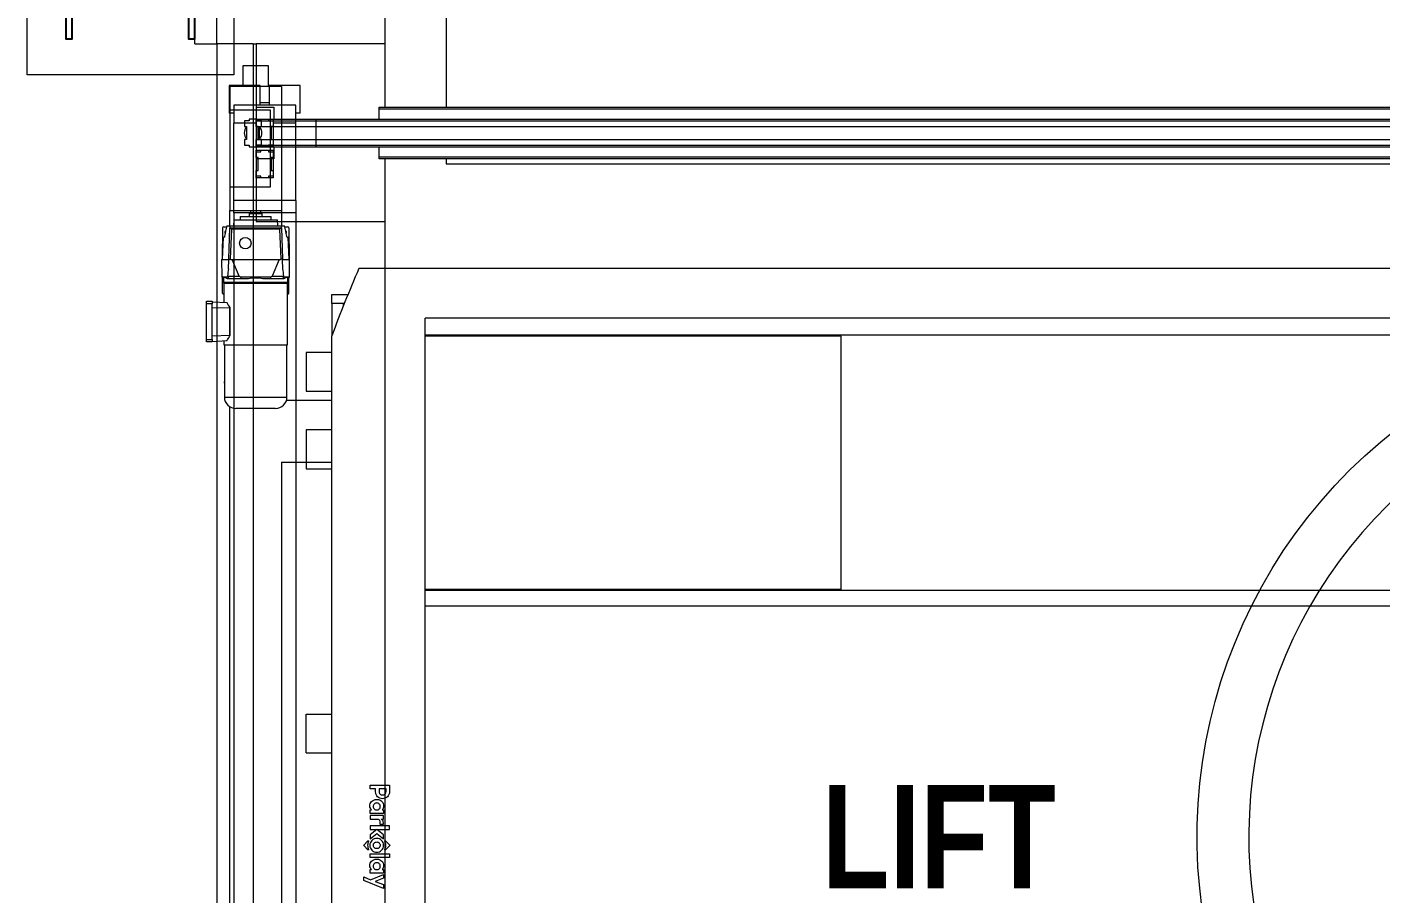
# Model space of a CAD drawing. Header units: inches. Extents: x 2378 to 8138, y 788 to 3743.
# Drawn here: x 4572.7 to 4834.7, y 1554.6 to 1722.4 of the extents above; entities that cross this region are included whole.
import ezdxf

# ---------------------------------------------------------------- set-up
doc = ezdxf.new("R2010")
doc.units = ezdxf.units.IN
doc.header["$MEASUREMENT"] = 0
doc.set_wipeout_variables(frame=1)
for name, color, linetype in [('PK24-LABEL', 7, 'Continuous'), ('PK24-LOGO', 7, 'Continuous'), ('PK24E', 7, 'Continuous'), ('PK24E-STRUCT-STEEL', 254, 'Continuous')]:
    doc.layers.add(name, color=color, linetype=linetype)
for name, color, linetype, true_color in [('PK24E-COMP-PALLET', 132, 'Continuous', 0x00b7c8), ('PK24E-SYS-LIFT', 31, 'Continuous', 0xffcc5a), ('PK24E-SYS-SHELF', 31, 'Continuous', 0xffcc5a)]:
    doc.layers.add(name, color=color, linetype=linetype, true_color=true_color)
doc.layers.add('PK24E-TTARROW', color=20, linetype='Continuous', lineweight=20, true_color=0xf54b32)
doc.styles.add('Impact', font='impact.ttf', dxfattribs={"height": 5})

# ---------------------------------------------------------------- blocks, each defined once
blk = doc.blocks.new('ELIFTTT-CHASIS--TOP-COMP-PKE24')
at = {"layer": 'PK24E-SYS-LIFT', "lineweight": 5}
for p, q in [((-284.75, 149.25), (-284.75, 145.25)), ((-283.91, 149.25), (-284.75, 149.25)), ((-279.75, 149.25), (-283.91, 149.25)), ((-279.75, 145.25), (-279.75, 149.25)), ((-287.25, 145.25), (-287.25, 140.65)), ((-277.25, 145.25), (-287.25, 145.25)), ((-277.25, 145.25), (-277.25, 121.25)), ((-279.35, 140.65), (-287.25, 140.65)), ((-287.25, 140.65), (-287.25, 125.85)), ((-283.48, 138.95), (-283.48, 138.62)), ((-282.02, 138.95), (-283.48, 138.95)), ((-282.02, 138.62), (-282.02, 138.95)), ((-279.35, 125.85), (-279.35, 140.65)), ((-284.4, 138.62), (-284.4, 137.52)), ((-283.48, 138.62), (-284.4, 138.62)), ((-284.4, 137.52), (-284.02, 137.52)), ((-284.02, 137.52), (-284.02, 134.98)), ((-281.1, 138.62), (-282.02, 138.62)), ((-281.48, 137.52), (-281.1, 137.52)), ((-281.48, 134.98), (-281.48, 137.52)), ((-281.1, 137.52), (-281.1, 138.62)), ((-284.4, 134.98), (-284.4, 133.88)), ((-284.02, 134.98), (-284.4, 134.98)), ((-284.4, 133.88), (-283.48, 133.88)), ((-283.48, 133.88), (-283.48, 133.55)), ((-282.02, 133.88), (-281.1, 133.88)), ((-282.02, 133.55), (-282.02, 133.88)), ((-281.1, 134.98), (-281.48, 134.98)), ((-281.1, 133.88), (-281.1, 134.98)), ((-283.48, 133.55), (-282.02, 133.55)), ((-287.25, 125.85), (-287.25, 121.25)), ((-287.25, 125.85), (-279.35, 125.85)), ((-287.25, 121.25), (-277.25, 121.25)), ((-287.25, 118.3), (-287.25, 121.25)), ((-283.4, 120.7), (-283.5, 120.6)), ((-283.5, 120.6), (-283.5, 120.1)), ((-281, 120.6), (-283.5, 120.6)), ((-283.4, 120.7), (-281.1, 120.7)), ((-283.25, 121.25), (-283.25, 120.7)), ((-281.25, 120.7), (-281.25, 121.25)), ((-281, 120.6), (-281.1, 120.7)), ((-281, 120.1), (-281, 120.6)), ((-277.25, 121.25), (-277.25, 118.3)), ((-288.44, 118.05), (-287.89, 118.05)), ((-287.82, 118.3), (-287.22, 118.3)), ((-287.22, 118.3), (-287.24, 117.91)), ((-287.22, 118.3), (-277.28, 118.3)), ((-286.47, 119.4), (-286.53, 118.3)), ((-286.47, 119.4), (-278.03, 119.4)), ((-285.25, 120.1), (-285.25, 119.4)), ((-285.25, 120.1), (-279.25, 120.1)), ((-279.25, 119.4), (-279.25, 120.1)), ((-277.97, 118.3), (-278.03, 119.4)), ((-277.26, 117.91), (-277.28, 118.3)), ((-277.28, 118.3), (-276.68, 118.3)), ((-276.61, 118.05), (-276.06, 118.05)), ((-288.64, 117.85), (-288.75, 111.75)), ((-288.56, 116.1), (-288.71, 111.75)), ((-288.54, 115.62), (-288.58, 115.63)), ((-288.56, 116.1), (-288.32, 116.1)), ((-287.46, 111.91), (-287.24, 117.91)), ((-286.95, 117.61), (-287.24, 117.91)), ((-287.24, 117.91), (-277.26, 117.91)), ((-286.95, 117.61), (-287.16, 111.91)), ((-277.55, 117.61), (-286.95, 117.61)), ((-277.26, 117.91), (-277.55, 117.61)), ((-277.34, 111.91), (-277.55, 117.61)), ((-277.26, 117.91), (-277.04, 111.91)), ((-276.18, 116.1), (-275.94, 116.1)), ((-275.79, 111.75), (-275.94, 116.1)), ((-275.86, 117.85), (-275.75, 111.75)), ((-288.62, 114.18), (-288.59, 114.17)), ((-288.83, 111.75), (-288.77, 108.41)), ((-288.83, 111.75), (-287.46, 111.75)), ((-287.53, 109.94), (-287.47, 111.69)), ((-287.47, 111.69), (-287.16, 111.91)), ((-287.46, 111.91), (-287.47, 111.69)), ((-287.09, 111.75), (-287.16, 111.91)), ((-287.09, 111.75), (-286.81, 111.75)), ((-285.44, 108.55), (-286.81, 111.75)), ((-286.81, 111.75), (-277.69, 111.75)), ((-277.69, 111.75), (-279.06, 108.55)), ((-277.69, 111.75), (-277.41, 111.75)), ((-277.41, 111.75), (-277.34, 111.91)), ((-277.03, 111.69), (-277.34, 111.91)), ((-277.04, 111.91), (-277.03, 111.69)), ((-277.04, 111.75), (-275.67, 111.75)), ((-276.97, 109.94), (-277.03, 111.69)), ((-275.73, 108.41), (-275.67, 111.75)), ((-288.77, 108.41), (-288.5, 108.14)), ((-288.77, 108.41), (-287.72, 108.41)), ((-288.64, 105.25), (-288.69, 108.33)), ((-288.5, 108.31), (-288.5, 107.35)), ((-287.72, 108.41), (-287.37, 108)), ((-287.37, 108), (-287.69, 108)), ((-287.67, 108.55), (-285.44, 108.55)), ((-285.07, 108), (-287.37, 108)), ((-285.44, 108.55), (-285.2, 108.41)), ((-285.2, 108.41), (-279.3, 108.41)), ((-285.2, 108.41), (-285.07, 108)), ((-283.65, 108), (-285.07, 108)), ((-279.43, 108), (-280.85, 108)), ((-279.3, 108.41), (-279.43, 108)), ((-277.13, 108), (-279.43, 108)), ((-279.3, 108.41), (-279.06, 108.55)), ((-279.06, 108.55), (-276.83, 108.55)), ((-276.78, 108.41), (-277.13, 108)), ((-276.81, 108), (-277.13, 108)), ((-276.78, 108.41), (-275.73, 108.41)), ((-276, 108.14), (-275.73, 108.41)), ((-276, 107.35), (-276, 108.31)), ((-275.86, 105.25), (-275.81, 108.33)), ((-288.5, 107.35), (-276, 107.35)), ((-288.44, 105.05), (-288.4, 105.05)), ((-288.4, 107.18), (-288.4, 103.44)), ((-288.4, 107.18), (-282.25, 107.18)), ((-282.25, 107.18), (-276.1, 107.18)), ((-276.1, 95.25), (-276.1, 107.18)), ((-276.1, 105.05), (-276.06, 105.05)), ((-291.75, 103.18), (-291.75, 103.68)), ((-291.75, 103.68), (-290.65, 103.68)), ((-291.75, 96.28), (-291.75, 103.18)), ((-290.65, 103.18), (-291.75, 103.18)), ((-290.65, 103.68), (-290.65, 103.18)), ((-290.65, 103.56), (-287.79, 103.41)), ((-290.65, 96.28), (-290.65, 103.18)), ((-290.65, 102.45), (-287.25, 102.38)), ((-287.25, 102.45), (-287.25, 102.38)), ((-287.25, 97.08), (-287.25, 102.38)), ((-287.25, 102.38), (-287.25, 102.38)), ((-287.2, 102.38), (-287.25, 102.38)), ((-287.2, 97.08), (-287.2, 102.38)), ((-161.2, 100.5), (-211.2, 100.5)), ((-211.2, 100.5), (-211.2, 84.5)), ((-161.2, 84.5), (-161.2, 100.5)), ((-290.65, 97), (-287.25, 97.08)), ((-287.25, 97.08), (-287.25, 97.08)), ((-287.25, 97.01), (-287.25, 97.08)), ((-287.2, 97.08), (-287.25, 97.08)), ((-291.75, 95.78), (-291.75, 96.28)), ((-291.75, 96.28), (-290.65, 96.28)), ((-290.65, 95.78), (-291.75, 95.78)), ((-290.65, 96.28), (-290.65, 95.78)), ((-290.65, 95.9), (-287.79, 96.05)), ((-288.4, 96.02), (-288.4, 95.25)), ((-288.4, 95.25), (-276.1, 95.25)), ((-288.3, 95.25), (-288.3, 88.12)), ((-276.2, 85.1), (-276.2, 95.25)), ((-288.3, 88.12), (-288.3, 87.8)), ((-288.3, 87.8), (-288.3, 85.1)), ((-288.3, 85.1), (-276.2, 85.1)), ((-276.28, 84.5), (-259.75, 84.5)), ((-259.75, 72.5), (-259.75, 84.5)), ((-259.75, 84.5), (-254.75, 84.5)), ((-254.75, 72.5), (-254.75, 84.5)), ((-254.75, 84.5), (-249.75, 84.5)), ((-249.75, 84.5), (-249.75, 72.5)), ((-211.2, 84.5), (-249.75, 84.5)), ((-68.85, 84.5), (-161.2, 84.5)), ((-287.25, -83.22), (-287.25, 83.22)), ((-278.4, 82.9), (-286.1, 82.9)), ((-277.25, 72.5), (-277.25, -72.5)), ((-277.25, 72.5), (-259.75, 72.5)), ((-254.75, 72.5), (-259.75, 72.5)), ((-249.75, 72.5), (-254.75, 72.5)), ((-249.75, 72.5), (-81.39, 72.5))]:
    blk.add_line(p, q, dxfattribs=at)
for centre, radius in [((-284.25, 114.91), 1.1), ((0, 0), 109)]:
    blk.add_circle(centre, radius, dxfattribs=at)
for centre, radius, start, end in [((-282.75, 136.25), 1.72, 137.63, 222.37), ((-282.75, 136.25), 1.72, 317.63, 42.37), ((-288.44, 117.85), 0.2, 90, 179), ((-276.06, 117.85), 0.2, 1, 90), ((-287.75, 117), 0.45, 132.2453, 204.5747), ((-276.75, 117), 0.45, 335.4253, 47.7547), ((-282.25, 101.91), 6.25, 77.0707, 102.9293), ((-288.44, 105.25), 0.2, 181, 270), ((-288.3, 107.35), 0.2, 180, 240), ((-276.2, 107.35), 0.2, 300, 0), ((-276.06, 105.25), 0.2, 270, 359), ((-282.25, 106.03), 6.15, 215.6016, 216.4055), ((-282.25, 93.43), 6.15, 143.5945, 144.3984), ((-286.1, 85.1), 2.2, 180, 270), ((-278.4, 85.1), 2.2, 270, 0)]:
    blk.add_arc(centre, radius, start, end, dxfattribs=at)
for centre, major_axis, ratio, start_param, end_param in [((-258.83, 111.06), (0, 29.91), 0.99939, 1.327153, 1.396535), ((-305.67, 111.06), (0, 29.91), 0.99939, 4.886651, 4.956033), ((-259.13, 85.52), (-26.34, 26.35), 0.507159, 0.207962, 0.215452), ((-259.93, 27.64), (-17.65, 106.42), 0.210216, 0.652517, 0.672911), ((-304.57, 27.64), (17.65, 106.42), 0.210212, 5.610299, 5.630699), ((-305.37, 85.52), (26.34, 26.35), 0.507143, 6.067743, 6.075233), ((-282.25, 105.66), (-4.43, 4.6), 0.92858, 1.214489, 1.388243), ((-282.25, 93.8), (4.43, 4.6), 0.92858, 1.75335, 1.927104)]:
    blk.add_ellipse(centre, major_axis=major_axis, ratio=ratio, start_param=start_param, end_param=end_param, dxfattribs=at)
for points, knots in [([(-282.41, 121.25), (-282.39, 121.24), (-282.34, 121.21), (-282.25, 121.2), (-282.16, 121.21), (-282.11, 121.24), (-282.09, 121.25)], [0, 0, 0, 0, 0.230406, 0.49981, 0.78779, 1, 1, 1, 1]), ([(-287.82, 118.3), (-287.82, 118.3), (-287.83, 118.3), (-287.83, 118.28), (-287.83, 118.28)], [0, 0, 0, 0, 0.487803, 1, 1, 1, 1]), ([(-276.67, 118.28), (-276.67, 118.28), (-276.67, 118.3), (-276.68, 118.3), (-276.68, 118.3)], [0, 0, 0, 0, 0.485402, 1, 1, 1, 1]), ([(-288.61, 114.18), (-288.61, 114.18), (-288.61, 114.16), (-288.61, 114.22), (-288.6, 114.37), (-288.6, 114.62), (-288.6, 114.9), (-288.59, 115.18), (-288.59, 115.43), (-288.58, 115.58), (-288.58, 115.64), (-288.58, 115.63), (-288.58, 115.63)], [0, 0, 0, 0, 0.000422, 0.125216, 0.249969, 0.374831, 0.499914, 0.625089, 0.750116, 0.875001, 0.999834, 1, 1, 1, 1]), ([(-288.58, 114.19), (-288.58, 114.19), (-288.57, 114.2), (-288.56, 114.28), (-288.54, 114.44), (-288.53, 114.66), (-288.51, 114.9), (-288.51, 115.15), (-288.51, 115.36), (-288.52, 115.53), (-288.53, 115.62), (-288.53, 115.62), (-288.54, 115.61)], [0, 0, 0, 0, 0.009511, 0.124893, 0.240611, 0.356456, 0.472081, 0.587302, 0.702221, 0.817124, 0.932235, 1, 1, 1, 1]), ([(-288.26, 116.25), (-288.27, 116.21), (-288.29, 116.14), (-288.31, 116.1), (-288.31, 116.1), (-288.32, 116.1)], [0, 0, 0, 0, 0.432931, 0.865827, 1, 1, 1, 1]), ([(-276.18, 116.1), (-276.19, 116.11), (-276.21, 116.12), (-276.22, 116.18), (-276.23, 116.23), (-276.24, 116.25)], [0, 0, 0, 0, 0.43316, 0.866325, 1, 1, 1, 1]), ([(-288.58, 115.24), (-288.58, 115.23), (-288.58, 115.15), (-288.59, 114.97), (-288.6, 114.73), (-288.6, 114.53), (-288.6, 114.43), (-288.6, 114.39)], [0, 0, 0, 0, 0.041978, 0.306281, 0.570431, 0.834353, 1, 1, 1, 1]), ([(-288.6, 114.39), (-288.6, 114.33), (-288.6, 114.24), (-288.59, 114.21), (-288.59, 114.2)], [0, 0, 0, 0, 0.571187, 1, 1, 1, 1]), ([(-287.69, 108), (-287.78, 108.05), (-288, 108.18), (-288.21, 108.29), (-288.35, 108.34), (-288.43, 108.36), (-288.47, 108.35), (-288.5, 108.34), (-288.5, 108.31), (-288.5, 108.31)], [0, 0, 0, 0, 0.189659, 0.44506, 0.57653, 0.707999, 0.799497, 0.930008, 1, 1, 1, 1]), ([(-276, 108.31), (-276, 108.31), (-276, 108.34), (-276.02, 108.35), (-276.08, 108.36), (-276.16, 108.34), (-276.27, 108.29), (-276.41, 108.23), (-276.58, 108.14), (-276.73, 108.05), (-276.81, 108)], [0, 0, 0, 0, 0.053259, 0.184632, 0.316005, 0.44367, 0.571338, 0.702705, 0.834078, 1, 1, 1, 1]), ([(-288.3, 87.8), (-288.3, 87.8), (-288.3, 87.81), (-288.3, 87.83), (-288.3, 87.87), (-288.3, 87.92), (-288.3, 87.98), (-288.3, 88.03), (-288.3, 88.08), (-288.3, 88.11), (-288.3, 88.12), (-288.3, 88.12), (-288.3, 88.12)], [0, 0, 0, 0, 0.106425, 0.212833, 0.319705, 0.427399, 0.535627, 0.64388, 0.751778, 0.859172, 0.966191, 1, 1, 1, 1])]:
    blk.add_open_spline(points, degree=3, knots=knots, dxfattribs=at)
blk = doc.blocks.new('ELIFTTT-TT--TOP-COMP-PKE24')
at = {"layer": 'PK24E-SYS-LIFT', "lineweight": 5}
for p, q in [((-267.5, 103.22), (-267.5, 105)), ((-267.5, 105), (-258.3, 105)), ((-258.3, 105), (-258.3, 103.22)), ((-265.25, 103.22), (-267.5, 103.22)), ((-267.5, 103.22), (-267.5, -103.22)), ((-265.25, 94), (-265.25, 103.22)), ((-258.3, 103.22), (-262.25, 103.22)), ((-262.25, 103.22), (-262.25, 94)), ((-258.3, 103.22), (-258.3, -103.22)), ((-257.8, 75.2), (-257.8, 94.8)), ((-253, 95), (-257.6, 95)), ((-257.6, 95), (-257.6, 75)), ((-253, 75), (-253, 95)), ((-252.8, 94.8), (-252.8, 75.2)), ((-267.5, 93.75), (-272.5, 93.75)), ((-272.5, 93.75), (-272.5, 86.25)), ((-262.25, 94), (-265.25, 94)), ((-265.25, 94), (-265.25, -94)), ((-262.25, 94), (-262.25, -94)), ((-219.25, 89.5), (-219.25, 84.5)), ((-211.75, 89.5), (-219.25, 89.5)), ((-211.75, 84.5), (-211.75, 89.5)), ((-204.25, 89.5), (-204.25, 84.5)), ((-196.75, 89.5), (-204.25, 89.5)), ((-196.75, 84.5), (-196.75, 89.5)), ((-257.8, 88), (-258.3, 88)), ((-272.5, 86.25), (-267.5, 86.25)), ((-230.5, 84.5), (-230.5, -84.5)), ((230.5, 84.5), (-230.5, 84.5)), ((-258.3, 82), (-257.8, 82)), ((-267.5, 78.75), (-272.5, 78.75)), ((-272.5, 78.75), (-272.5, 71.25)), ((-257.6, 75), (-253, 75)), ((-87.6, 74.5), (-220.5, 74.5)), ((-220.5, 74.5), (-220.5, -74.5)), ((-87.6, -74.5), (-87.6, 74.5)), ((77.6, 74.5), (-77.6, 74.5)), ((-77.6, 74.5), (-77.6, -74.5)), ((-272.5, 71.25), (-267.5, 71.25)), ((-258.3, 67.75), (-230.5, 67.75)), ((-230.5, 59.75), (-258.3, 59.75)), ((-253, 52.5), (-257.6, 52.5)), ((-257.6, 52.5), (-257.6, 32.5)), ((-253, 32.5), (-253, 52.5)), ((-257.8, 32.7), (-257.8, 52.3)), ((-252.8, 52.3), (-252.8, 32.7)), ((-257.8, 45.5), (-258.3, 45.5)), ((-258.3, 39.5), (-257.8, 39.5)), ((-257.6, 32.5), (-253, 32.5)), ((-272.5, 16.25), (-272.5, 23.75)), ((-272.5, 23.75), (-267.5, 23.75)), ((-272.5, 16.25), (-267.5, 16.25)), ((-257.8, -9.8), (-257.8, 9.8)), ((-253, 10), (-257.6, 10)), ((-257.6, 10), (-257.6, -10)), ((-253, -10), (-253, 10)), ((-252.8, 9.8), (-252.8, -9.8)), ((-257.8, 3), (-258.3, 3)), ((-87.6, 2.25), (-220, 2.25)), ((-220, 2.25), (-220, -2.25)), ((-59.96, 2.25), (-77.6, 2.25)), ((-220, -2.25), (-87.6, -2.25)), ((-77.6, -2.25), (-59.96, -2.25)), ((-258.3, -3), (-257.8, -3)), ((-257.6, -10), (-253, -10))]:
    blk.add_line(p, q, dxfattribs=at)
for centre, radius, start, end in [((0, 0), 109, 50.8258, 129.1742), ((-257.6, 94.8), 0.2, 90, 180), ((-253, 94.8), 0.2, 0, 90), ((-257.6, 75.2), 0.2, 180, 270), ((-253, 75.2), 0.2, 270, 0), ((0, 0), 109, 143.482, 178.8172), ((-257.6, 52.3), 0.2, 90, 180), ((-253, 52.3), 0.2, 0, 90), ((-257.6, 32.7), 0.2, 180, 270), ((-253, 32.7), 0.2, 270, 0), ((-257.6, 9.8), 0.2, 90, 180), ((-253, 9.8), 0.2, 0, 90), ((0, 0), 109, 181.1828, 216.518), ((-257.6, -9.8), 0.2, 180, 270), ((-253, -9.8), 0.2, 270, 0)]:
    blk.add_arc(centre, radius, start, end, dxfattribs=at)
blk = doc.blocks.new('LOGO----DECOR-PK24')
at = {"layer": 'PK24-LOGO', "lineweight": 5}
for p, q in [((-10, 2.13), (-8.71, 2.13)), ((-10, -1.62), (-10, 2.13)), ((-9.29, 1.47), (-9.29, 0.11)), ((-8.76, 1.47), (-9.29, 1.47)), ((-9.29, 0.11), (-8.76, 0.11)), ((-8.61, 1.46), (-8.76, 1.47)), ((-8.76, 0.11), (-8.61, 0.13)), ((-8.71, 2.13), (-8.43, 2.11)), ((-8.48, 1.42), (-8.61, 1.46)), ((-8.61, 0.13), (-8.48, 0.17)), ((-8.36, 1.35), (-8.48, 1.42)), ((-8.48, 0.17), (-8.36, 0.23)), ((-8.43, 2.11), (-8.3, 2.07)), ((-8.26, 1.27), (-8.36, 1.35)), ((-8.36, 0.23), (-8.26, 0.31)), ((-8.3, 2.07), (-8.17, 2.03)), ((-8.19, 1.17), (-8.26, 1.27)), ((-8.26, 0.31), (-8.19, 0.41)), ((-8.13, 1.05), (-8.19, 1.17)), ((-8.19, 0.41), (-8.13, 0.53)), ((-8.17, 2.03), (-7.94, 1.9)), ((-8.09, 0.93), (-8.13, 1.05)), ((-8.13, 0.53), (-8.09, 0.66)), ((-8.08, 0.79), (-8.09, 0.93)), ((-8.09, 0.66), (-8.08, 0.79)), ((-7.94, 1.9), (-7.74, 1.74)), ((-7.74, 1.74), (-7.58, 1.55)), ((-7.58, 0.04), (-7.74, -0.16)), ((-7.58, 1.55), (-7.46, 1.32)), ((-7.46, 0.27), (-7.58, 0.04)), ((-7.46, 1.32), (-7.38, 1.06)), ((-7.38, 0.52), (-7.46, 0.27)), ((-7.38, 1.06), (-7.36, 0.79)), ((-7.36, 0.79), (-7.38, 0.52)), ((-7.19, -0.02), (-7.16, 0.13)), ((-7.16, 0.13), (-7.11, 0.26)), ((-7.11, 0.26), (-6.98, 0.49)), ((-6.98, 0.49), (-6.82, 0.68)), ((-6.82, 0.68), (-6.62, 0.82)), ((-6.62, 0.82), (-6.41, 0.92)), ((-6.42, 0.06), (-6.48, -0.05)), ((-6.33, 0.17), (-6.42, 0.06)), ((-6.41, 0.92), (-6.19, 0.98)), ((-6.23, 0.25), (-6.33, 0.17)), ((-6.11, 0.31), (-6.23, 0.25)), ((-6.19, 0.98), (-5.97, 1)), ((-5.98, 0.35), (-6.11, 0.31)), ((-5.84, 0.36), (-5.98, 0.35)), ((-5.97, 1), (-5.74, 0.98)), ((-5.71, 0.35), (-5.84, 0.36)), ((-5.74, 0.98), (-5.53, 0.92)), ((-5.58, 0.31), (-5.71, 0.35)), ((-5.47, 0.24), (-5.58, 0.31)), ((-5.53, 0.92), (-5.35, 0.82)), ((-5.37, 0.16), (-5.47, 0.24)), ((-5.29, 0.06), (-5.37, 0.16)), ((-5.35, 0.82), (-5.21, 0.7)), ((-5.23, -0.06), (-5.29, 0.06)), ((-5.21, 0.7), (-5.21, 0.95)), ((-5.21, 0.95), (-4.5, 0.95)), ((-4.5, 0.95), (-4.5, -1.62)), ((-3.41, 0.95), (-4.11, 0.95)), ((-4.11, 0.95), (-4.11, -1.62)), ((-3.41, 0.53), (-3.41, 0.95)), ((-3.36, 0.62), (-3.41, 0.53)), ((-3.37, -0.03), (-3.32, 0.06)), ((-3.29, 0.71), (-3.36, 0.62)), ((-3.32, 0.06), (-3.26, 0.13)), ((-3.22, 0.78), (-3.29, 0.71)), ((-3.26, 0.13), (-3.19, 0.19)), ((-3.14, 0.84), (-3.22, 0.78)), ((-3.19, 0.19), (-3.11, 0.23)), ((-3.05, 0.89), (-3.14, 0.84)), ((-3.11, 0.23), (-3.02, 0.26)), ((-2.94, 0.92), (-3.05, 0.89)), ((-3.02, 0.26), (-2.92, 0.27)), ((-2.83, 0.94), (-2.94, 0.92)), ((-2.92, 0.27), (-2.42, 0.27)), ((-2.7, 0.95), (-2.83, 0.94)), ((-2.42, 0.95), (-2.7, 0.95)), ((-2.42, 0.27), (-2.42, 0.95)), ((-1.42, 2.13), (-2.13, 2.13)), ((-2.13, 2.13), (-2.13, -1.62)), ((-1.42, -1.62), (-1.42, 2.13)), ((-0.37, 0.95), (-1.42, -0.33)), ((-0.61, -0.33), (0.44, 0.95)), ((0.44, 0.95), (-0.37, 0.95)), ((0.44, 0.19), (0.36, -0.06)), ((0.56, 0.41), (0.44, 0.19)), ((0.72, 0.61), (0.56, 0.41)), ((0.92, 0.77), (0.72, 0.61)), ((0.77, 1.32), (0.79, 1.37)), ((0.78, 1.26), (0.77, 1.32)), ((0.81, 1.24), (0.78, 1.26)), ((0.79, 1.37), (1.61, 2.19)), ((0.85, 1.23), (0.81, 1.24)), ((0.89, 1.24), (0.85, 1.23)), ((1.07, 1.32), (0.89, 1.24)), ((1.15, 0.9), (0.92, 0.77)), ((1.27, 1.37), (1.07, 1.32)), ((1.07, -0.08), (1.13, 0.03)), ((1.13, 0.03), (1.21, 0.12)), ((1.4, 0.98), (1.15, 0.9)), ((1.21, 0.12), (1.3, 0.2)), ((1.46, 1.41), (1.27, 1.37)), ((1.3, 0.2), (1.41, 0.26)), ((1.67, 1), (1.4, 0.98)), ((1.41, 0.26), (1.54, 0.3)), ((1.67, 1.42), (1.46, 1.41)), ((1.54, 0.3), (1.67, 0.31)), ((1.61, 2.19), (1.67, 2.21)), ((1.67, 2.21), (1.73, 2.19)), ((1.87, 1.41), (1.67, 1.42)), ((1.94, 0.98), (1.67, 1)), ((1.67, 0.31), (1.8, 0.3)), ((1.73, 2.19), (2.54, 1.37)), ((1.8, 0.3), (1.92, 0.26)), ((2.07, 1.37), (1.87, 1.41)), ((1.92, 0.26), (2.03, 0.2)), ((2.19, 0.9), (1.94, 0.98)), ((2.03, 0.2), (2.13, 0.12)), ((2.26, 1.32), (2.07, 1.37)), ((2.13, 0.12), (2.2, 0.03)), ((2.41, 0.77), (2.19, 0.9)), ((2.2, 0.03), (2.26, -0.08)), ((2.45, 1.24), (2.26, 1.32)), ((2.61, 0.61), (2.41, 0.77)), ((2.48, 1.23), (2.45, 1.24)), ((2.52, 1.24), (2.48, 1.23)), ((2.55, 1.26), (2.52, 1.24)), ((2.54, 1.37), (2.57, 1.32)), ((2.57, 1.32), (2.55, 1.26)), ((2.78, 0.41), (2.61, 0.61)), ((2.9, 0.19), (2.78, 0.41)), ((2.98, -0.06), (2.9, 0.19)), ((3.31, 2.13), (4.01, 2.13)), ((3.31, -1.62), (3.31, 2.13)), ((4.01, 2.13), (4.01, -1.62)), ((4.37, -0.02), (4.4, 0.13)), ((4.4, 0.13), (4.45, 0.26)), ((4.45, 0.26), (4.58, 0.49)), ((4.58, 0.49), (4.74, 0.68)), ((4.74, 0.68), (4.93, 0.82)), ((4.93, 0.82), (5.15, 0.92)), ((5.14, 0.06), (5.08, -0.05)), ((5.23, 0.17), (5.14, 0.06)), ((5.15, 0.92), (5.37, 0.98)), ((5.33, 0.25), (5.23, 0.17)), ((5.45, 0.31), (5.33, 0.25)), ((5.37, 0.98), (5.59, 1)), ((5.58, 0.35), (5.45, 0.31)), ((5.72, 0.36), (5.58, 0.35)), ((5.59, 1), (5.82, 0.98)), ((5.85, 0.35), (5.72, 0.36)), ((5.82, 0.98), (6.03, 0.92)), ((5.98, 0.31), (5.85, 0.35)), ((6.09, 0.24), (5.98, 0.31)), ((6.03, 0.92), (6.21, 0.82)), ((6.19, 0.16), (6.09, 0.24)), ((6.27, 0.06), (6.19, 0.16)), ((6.21, 0.82), (6.35, 0.7)), ((6.32, -0.06), (6.27, 0.06)), ((6.35, 0.7), (6.35, 0.95)), ((6.35, 0.95), (7.06, 0.95)), ((7.06, 0.95), (7.06, -1.62)), ((8.33, -1.51), (7.31, 0.95)), ((7.31, 0.95), (8.05, 0.95)), ((8.05, 0.95), (8.68, -0.63)), ((10, 0.95), (8.51, -2.81)), ((8.68, -0.63), (9.27, 0.95)), ((9.27, 0.95), (10, 0.95)), ((-9.29, -1.62), (-10, -1.62)), ((-8.71, -0.55), (-9.29, -0.55)), ((-9.29, -0.55), (-9.29, -1.62)), ((-8.43, -0.52), (-8.71, -0.55)), ((-8.3, -0.49), (-8.43, -0.52)), ((-8.17, -0.44), (-8.3, -0.49)), ((-7.94, -0.32), (-8.17, -0.44)), ((-7.74, -0.16), (-7.94, -0.32)), ((-7.22, -0.33), (-7.21, -0.17)), ((-7.21, -0.5), (-7.22, -0.33)), ((-7.21, -0.17), (-7.19, -0.02)), ((-7.19, -0.65), (-7.21, -0.5)), ((-7.16, -0.79), (-7.19, -0.65)), ((-7.1, -0.92), (-7.16, -0.79)), ((-6.97, -1.15), (-7.1, -0.92)), ((-6.81, -1.34), (-6.97, -1.15)), ((-6.62, -1.48), (-6.81, -1.34)), ((-6.41, -1.59), (-6.62, -1.48)), ((-6.52, -0.18), (-6.53, -0.33)), ((-6.53, -0.33), (-6.52, -0.47)), ((-6.48, -0.05), (-6.52, -0.18)), ((-6.52, -0.47), (-6.48, -0.6)), ((-6.48, -0.6), (-6.42, -0.72)), ((-6.42, -0.72), (-6.33, -0.82)), ((-6.19, -1.65), (-6.41, -1.59)), ((-6.33, -0.82), (-6.23, -0.9)), ((-6.23, -0.9), (-6.11, -0.97)), ((-5.98, -1.67), (-6.19, -1.65)), ((-6.11, -0.97), (-5.98, -1.01)), ((-5.98, -1.01), (-5.84, -1.02)), ((-5.74, -1.65), (-5.98, -1.67)), ((-5.84, -1.02), (-5.71, -1.01)), ((-5.53, -1.57), (-5.74, -1.65)), ((-5.71, -1.01), (-5.58, -0.97)), ((-5.58, -0.97), (-5.47, -0.9)), ((-5.35, -1.47), (-5.53, -1.57)), ((-5.47, -0.9), (-5.37, -0.82)), ((-5.37, -0.82), (-5.29, -0.72)), ((-5.21, -1.33), (-5.35, -1.47)), ((-5.29, -0.72), (-5.23, -0.6)), ((-5.2, -0.19), (-5.23, -0.06)), ((-5.23, -0.6), (-5.2, -0.47)), ((-5.21, -1.62), (-5.21, -1.33)), ((-5.21, -1.33), (-5.21, -1.33)), ((-4.5, -1.62), (-5.21, -1.62)), ((-5.19, -0.33), (-5.2, -0.19)), ((-5.2, -0.47), (-5.19, -0.33)), ((-4.11, -1.62), (-3.41, -1.62)), ((-3.41, -0.21), (-3.4, -0.12)), ((-3.41, -1.62), (-3.41, -0.21)), ((-3.4, -0.12), (-3.37, -0.03)), ((-2.13, -1.62), (-1.42, -1.62)), ((-1.42, -0.33), (-0.37, -1.62)), ((0.44, -1.62), (-0.61, -0.33)), ((-0.37, -1.62), (0.44, -1.62)), ((0.36, -0.06), (0.33, -0.33)), ((0.33, -0.33), (0.36, -0.6)), ((0.36, -0.6), (0.44, -0.85)), ((0.44, -0.85), (0.56, -1.08)), ((0.56, -1.08), (0.72, -1.28)), ((0.72, -1.28), (0.92, -1.44)), ((0.77, -1.98), (0.78, -1.93)), ((0.79, -2.04), (0.77, -1.98)), ((0.78, -1.93), (0.81, -1.9)), ((1.61, -2.85), (0.79, -2.04)), ((0.81, -1.9), (0.85, -1.89)), ((0.85, -1.89), (0.89, -1.9)), ((0.89, -1.9), (1.07, -1.98)), ((0.92, -1.44), (1.15, -1.56)), ((1.02, -0.33), (1.03, -0.2)), ((1.03, -0.46), (1.02, -0.33)), ((1.03, -0.2), (1.07, -0.08)), ((1.07, -0.59), (1.03, -0.46)), ((1.13, -0.7), (1.07, -0.59)), ((1.07, -1.98), (1.27, -2.04)), ((1.21, -0.79), (1.13, -0.7)), ((1.15, -1.56), (1.4, -1.64)), ((1.3, -0.87), (1.21, -0.79)), ((1.27, -2.04), (1.46, -2.07)), ((1.41, -0.93), (1.3, -0.87)), ((1.4, -1.64), (1.67, -1.67)), ((1.54, -0.97), (1.41, -0.93)), ((1.46, -2.07), (1.67, -2.09)), ((1.67, -0.98), (1.54, -0.97)), ((1.8, -0.97), (1.67, -0.98)), ((1.67, -1.67), (1.94, -1.64)), ((1.67, -2.09), (1.87, -2.07)), ((2.54, -2.04), (1.73, -2.85)), ((1.92, -0.93), (1.8, -0.97)), ((1.87, -2.07), (2.07, -2.04)), ((2.03, -0.87), (1.92, -0.93)), ((1.94, -1.64), (2.19, -1.56)), ((2.13, -0.79), (2.03, -0.87)), ((2.07, -2.04), (2.26, -1.98)), ((2.2, -0.7), (2.13, -0.79)), ((2.19, -1.56), (2.41, -1.44)), ((2.26, -0.59), (2.2, -0.7)), ((2.26, -0.08), (2.3, -0.2)), ((2.3, -0.46), (2.26, -0.59)), ((2.26, -1.98), (2.45, -1.9)), ((2.3, -0.2), (2.31, -0.33)), ((2.31, -0.33), (2.3, -0.46)), ((2.41, -1.44), (2.61, -1.28)), ((2.45, -1.9), (2.48, -1.89)), ((2.48, -1.89), (2.52, -1.9)), ((2.52, -1.9), (2.55, -1.93)), ((2.57, -1.98), (2.54, -2.04)), ((2.55, -1.93), (2.57, -1.98)), ((2.61, -1.28), (2.78, -1.08)), ((2.78, -1.08), (2.9, -0.85)), ((2.9, -0.85), (2.98, -0.6)), ((3, -0.33), (2.98, -0.06)), ((2.98, -0.6), (3, -0.33)), ((4.01, -1.62), (3.31, -1.62)), ((4.34, -0.17), (4.37, -0.02)), ((4.34, -0.33), (4.34, -0.17)), ((4.34, -0.5), (4.34, -0.33)), ((4.37, -0.65), (4.34, -0.5)), ((4.4, -0.79), (4.37, -0.65)), ((4.46, -0.92), (4.4, -0.79)), ((4.59, -1.15), (4.46, -0.92)), ((4.75, -1.34), (4.59, -1.15)), ((4.94, -1.48), (4.75, -1.34)), ((5.15, -1.59), (4.94, -1.48)), ((5.04, -0.18), (5.03, -0.33)), ((5.03, -0.33), (5.04, -0.47)), ((5.08, -0.05), (5.04, -0.18)), ((5.04, -0.47), (5.08, -0.6)), ((5.08, -0.6), (5.14, -0.72)), ((5.14, -0.72), (5.23, -0.82)), ((5.37, -1.65), (5.15, -1.59)), ((5.23, -0.82), (5.33, -0.9)), ((5.33, -0.9), (5.45, -0.97)), ((5.58, -1.67), (5.37, -1.65)), ((5.45, -0.97), (5.58, -1.01)), ((5.58, -1.01), (5.72, -1.02)), ((5.81, -1.65), (5.58, -1.67)), ((5.72, -1.02), (5.85, -1.01)), ((6.03, -1.57), (5.81, -1.65)), ((5.85, -1.01), (5.98, -0.97)), ((5.98, -0.97), (6.09, -0.9)), ((6.21, -1.47), (6.03, -1.57)), ((6.09, -0.9), (6.19, -0.82)), ((6.19, -0.82), (6.27, -0.72)), ((6.35, -1.33), (6.21, -1.47)), ((6.27, -0.72), (6.32, -0.6)), ((6.36, -0.19), (6.32, -0.06)), ((6.32, -0.6), (6.36, -0.47)), ((6.35, -1.62), (6.35, -1.33)), ((6.35, -1.33), (6.35, -1.33)), ((7.06, -1.62), (6.35, -1.62)), ((6.37, -0.33), (6.36, -0.19)), ((6.36, -0.47), (6.37, -0.33)), ((7.8, -2.81), (8.33, -1.51)), ((1.67, -2.88), (1.61, -2.85)), ((1.73, -2.85), (1.67, -2.88)), ((8.51, -2.81), (7.8, -2.81))]:
    blk.add_line(p, q, dxfattribs=at)
blk = doc.blocks.new('*U38')
at = {"lineweight": 5}
blk.add_wipeout([(-262.27, 110), (262.27, 110), (267.5, 96.99), (267.5, -96.99), (262.27, -110), (-262.27, -110), (-267.5, -96.99), (-267.5, 96.99)], dxfattribs=at)
at = {"layer": 'PK24E-COMP-PALLET', "lineweight": 5}
for p, q in [((262.27, 110), (-262.27, 110)), ((-249.45, -100.42), (-249.45, 100.42)), ((249.45, 100.42), (-249.45, 100.42)), ((-267.5, -96.99), (-267.5, 96.99)), ((249.45, 97.11), (-249.45, 97.11)), ((-168.92, 96.89), (-249.45, 96.89)), ((-168.92, 47.89), (-168.92, 96.89)), ((-168.92, 47.89), (-249.45, 47.89)), ((249.45, 47.67), (-249.45, 47.67)), ((249.45, 44.65), (-249.45, 44.65))]:
    blk.add_line(p, q, dxfattribs=at)
blk.add_arc((-7.5, 0), 277.5, 156.6469, 159.5434, dxfattribs=at)
at = {"linetype": 'Continuous', "lineweight": 5, "rotation": 270}
blk.add_blockref('LOGO----DECOR-PK24', (-258.48, 0), dxfattribs=at)
blk = doc.blocks.new('STEEL-HEA260--TOP-STRUCT-PK24')
at = {"layer": 'PK24E-STRUCT-STEEL', "color": 8, "true_color": 0x808080}
blk.add_lwpolyline([(11.25, 13), (11.25, 2.175, -0.4142136), (9.45, 0.375), (-9.45, 0.375, -0.4142136), (-11.25, 2.175), (-11.25, 13), (-12.5, 13), (-12.5, -13), (-11.25, -13), (-11.25, -2.175, -0.4142136), (-9.45, -0.375), (9.45, -0.375, -0.4142136), (11.25, -2.175), (11.25, -13), (12.5, -13), (12.5, 13)], format="xyb", close=True, dxfattribs=at)
blk = doc.blocks.new('STEEL-HEA260-WPLATE-TOP-STRUCT-PK24')
at = {"layer": 'PK24E-STRUCT-STEEL', "color": 8, "lineweight": 5, "true_color": 0x808080}
blk.add_lwpolyline([(-20, 20), (20, 20), (20, -20), (-20, -20)], close=True, dxfattribs=at)
at = {"lineweight": 5}
blk.add_blockref('STEEL-HEA260--TOP-STRUCT-PK24', (0, 0), dxfattribs=at)
blk = doc.blocks.new('ELIFT-COLUMNS--TOP-COMP-PKE24')
at = {"lineweight": 5}
blk.add_blockref('STEEL-HEA260-WPLATE-TOP-STRUCT-PK24', (-306.5, 167.5), dxfattribs=at)
blk = doc.blocks.new('TTARROW---TOP-DECOR-PK24')
at = {"layer": 'PK24E-TTARROW', "lineweight": 5}
for points in [[(0, 90), (0, 80), (-32.49, 89.27), (0, 110), (0, 100, -0.763437), (50.85, -86.11), (61.06, -72.77), (52.06, -73.42, 0.73095)], [(0, -90), (0, -80), (32.49, -89.27), (0, -110), (0, -100, -0.763437), (-50.85, 86.11), (-61.06, 72.77), (-52.06, 73.42, 0.73095)]]:
    blk.add_lwpolyline(points, format="xyb", close=True, dxfattribs=at)
blk = doc.blocks.new('ELIFT-CW--TOP-COMP-PKE24')
at = {"layer": 'PK24E-SYS-LIFT', "lineweight": 5}
for p, q in [((-12.85, 145.45), (-12.85, 140.1)), ((-6.85, 145.45), (-12.85, 145.45)), ((-6.85, 141.6), (-6.85, 145.45)), ((-5.15, 145.45), (-5.15, 141.6)), ((0.85, 145.45), (-5.15, 145.45)), ((0.85, 140.1), (0.85, 145.45)), ((0, 141.6), (-12, 141.6)), ((-12, 141.6), (-12, 138.15)), ((-5.15, 142.1), (-6.85, 142.1)), ((0, 138.15), (0, 141.6)), ((-12, 140.1), (-12.85, 140.1)), ((-7.65, 137.9), (-7.65, 138.95)), ((-7.65, 138.95), (-4.35, 138.95)), ((-6.73, 138.95), (-5.27, 138.95)), ((-6.73, 138.62), (-6.73, 138.95)), ((-5.27, 138.95), (-5.27, 138.62)), ((-4.35, 138.95), (-4.35, 137.9)), ((0.85, 140.1), (0, 140.1)), ((-12, 123.18), (-12, 138.15)), ((-7.65, 138.15), (-12, 138.15)), ((-7.65, 138.62), (-6.73, 138.62)), ((-7.65, 137.52), (-7.65, 138.62)), ((-7.27, 137.52), (-7.65, 137.52)), ((-7.65, 137.52), (-7.65, 134.98)), ((-7.27, 134.98), (-7.27, 137.52)), ((-5.27, 138.62), (-4.35, 138.62)), ((-4.73, 137.52), (-4.73, 134.98)), ((-4.35, 137.52), (-4.73, 137.52)), ((-4.35, 138.62), (-4.35, 137.52)), ((0, 138.15), (-4.35, 138.15)), ((-4.35, 137.52), (-4.35, 134.98)), ((0, 123.18), (0, 138.15)), ((-7.65, 133.88), (-7.65, 134.98)), ((-7.65, 134.98), (-7.27, 134.98)), ((-7.65, 133.55), (-7.65, 134.6)), ((-6.73, 133.88), (-7.65, 133.88)), ((-6.73, 133.55), (-6.73, 133.88)), ((-5.27, 133.88), (-5.27, 133.55)), ((-4.35, 133.88), (-5.27, 133.88)), ((-4.73, 134.98), (-4.35, 134.98)), ((-4.35, 134.98), (-4.35, 133.88)), ((-4.35, 134.6), (-4.35, 133.55)), ((-4.35, 133.55), (-7.65, 133.55)), ((-7.65, 131.9), (-7.65, 132.95)), ((-7.65, 132.95), (-4.35, 132.95)), ((-7.65, 132.62), (-6.73, 132.62)), ((-7.65, 131.52), (-7.65, 132.62)), ((-7.27, 131.52), (-7.65, 131.52)), ((-7.65, 131.52), (-7.65, 128.98)), ((-7.27, 128.98), (-7.27, 131.52)), ((-5.27, 133.55), (-6.73, 133.55)), ((-6.73, 132.95), (-5.27, 132.95)), ((-6.73, 132.62), (-6.73, 132.95)), ((-5.27, 132.95), (-5.27, 132.62)), ((-5.27, 132.62), (-4.35, 132.62)), ((-4.73, 131.52), (-4.73, 128.98)), ((-4.35, 131.52), (-4.73, 131.52)), ((-4.35, 132.95), (-4.35, 131.9)), ((-4.35, 132.62), (-4.35, 131.52)), ((-4.35, 131.52), (-4.35, 128.98)), ((-7.65, 127.88), (-7.65, 128.98)), ((-7.65, 128.98), (-7.27, 128.98)), ((-7.65, 127.55), (-7.65, 128.6)), ((-4.73, 128.98), (-4.35, 128.98)), ((-4.35, 128.98), (-4.35, 127.88)), ((-4.35, 128.6), (-4.35, 127.55)), ((-6.73, 127.88), (-7.65, 127.88)), ((-4.35, 127.55), (-7.65, 127.55)), ((-6.73, 127.55), (-6.73, 127.88)), ((-5.27, 127.55), (-6.73, 127.55)), ((-5.27, 127.88), (-5.27, 127.55)), ((-4.35, 127.88), (-5.27, 127.88)), ((0, 123.18), (-12, 123.18)), ((-12, 120.81), (-12, 123.18)), ((0, 123.18), (0, 120.81)), ((0, 120.81), (-12, 120.81)), ((-12, 120.81), (-12, -120.81)), ((0, 120.81), (0, -120.81)), ((-12, -120.81), (0, -120.81)), ((-12, -123.18), (-12, -120.81)), ((0, -120.81), (0, -123.18)), ((-12, -123.18), (-12, -138.15)), ((0, -123.18), (-12, -123.18)), ((0, -123.18), (0, -138.15)), ((-7.65, -127.55), (-7.65, -128.6)), ((-4.35, -127.55), (-7.65, -127.55)), ((-7.65, -127.88), (-7.65, -128.98)), ((-6.73, -127.88), (-7.65, -127.88)), ((-6.73, -127.55), (-6.73, -127.88)), ((-5.27, -127.55), (-6.73, -127.55)), ((-5.27, -127.88), (-5.27, -127.55)), ((-4.35, -127.88), (-5.27, -127.88)), ((-4.35, -128.6), (-4.35, -127.55)), ((-4.35, -128.98), (-4.35, -127.88)), ((-7.65, -128.98), (-7.27, -128.98)), ((-7.65, -131.52), (-7.65, -128.98)), ((-7.27, -128.98), (-7.27, -131.52)), ((-4.73, -128.98), (-4.35, -128.98)), ((-4.73, -131.52), (-4.73, -128.98)), ((-4.35, -131.52), (-4.35, -128.98)), ((-7.65, -131.52), (-7.65, -132.62)), ((-7.27, -131.52), (-7.65, -131.52)), ((-7.65, -131.9), (-7.65, -132.95)), ((-7.65, -132.62), (-6.73, -132.62)), ((-7.65, -132.95), (-4.35, -132.95)), ((-7.65, -133.55), (-7.65, -134.6)), ((-4.35, -133.55), (-7.65, -133.55)), ((-6.73, -132.62), (-6.73, -132.95)), ((-6.73, -132.95), (-5.27, -132.95)), ((-6.73, -133.55), (-6.73, -133.88)), ((-5.27, -133.55), (-6.73, -133.55)), ((-5.27, -132.62), (-4.35, -132.62)), ((-5.27, -132.95), (-5.27, -132.62)), ((-5.27, -133.88), (-5.27, -133.55)), ((-4.35, -131.52), (-4.73, -131.52)), ((-4.35, -132.62), (-4.35, -131.52)), ((-4.35, -132.95), (-4.35, -131.9)), ((-4.35, -134.6), (-4.35, -133.55)), ((-7.65, -133.88), (-7.65, -134.98)), ((-6.73, -133.88), (-7.65, -133.88)), ((-7.65, -134.98), (-7.27, -134.98)), ((-7.65, -137.52), (-7.65, -134.98)), ((-7.27, -134.98), (-7.27, -137.52)), ((-4.35, -133.88), (-5.27, -133.88)), ((-4.73, -134.98), (-4.35, -134.98)), ((-4.73, -137.52), (-4.73, -134.98)), ((-4.35, -134.98), (-4.35, -133.88)), ((-4.35, -137.52), (-4.35, -134.98)), ((-7.65, -138.15), (-12, -138.15)), ((-12, -138.15), (-12, -141.6)), ((-7.65, -137.52), (-7.65, -138.62)), ((-7.27, -137.52), (-7.65, -137.52)), ((-7.65, -137.9), (-7.65, -138.95)), ((-7.65, -138.62), (-6.73, -138.62)), ((-6.73, -138.62), (-6.73, -138.95)), ((-5.27, -138.62), (-4.35, -138.62)), ((-5.27, -138.95), (-5.27, -138.62)), ((-4.35, -137.52), (-4.73, -137.52)), ((-4.35, -138.62), (-4.35, -137.52)), ((-4.35, -138.95), (-4.35, -137.9)), ((0, -138.15), (-4.35, -138.15)), ((0, -141.6), (0, -138.15)), ((-12.85, -140.1), (-12.85, -145.45)), ((-12, -140.1), (-12.85, -140.1)), ((-7.65, -138.95), (-4.35, -138.95)), ((-6.73, -138.95), (-5.27, -138.95)), ((0.85, -140.1), (0, -140.1)), ((0.85, -145.45), (0.85, -140.1)), ((0, -141.6), (-12, -141.6)), ((-6.85, -145.45), (-6.85, -141.6)), ((-5.15, -142.1), (-6.85, -142.1)), ((-5.15, -141.6), (-5.15, -145.45)), ((-6.85, -145.45), (-12.85, -145.45)), ((0.85, -145.45), (-5.15, -145.45))]:
    blk.add_line(p, q, dxfattribs=at)
blk = doc.blocks.new('ELIFT-DU--TOP-COMP-PKE24')
at = {"layer": 'PK24E-SYS-LIFT', "linetype": 'Continuous', "lineweight": 5}
for p, q in [((-294, 153.5), (-294, 181.5)), ((-289.75, 153.5), (-289.75, 181.5)), ((-257.25, 160), (-257.25, 153.5)), ((-245.37, 160), (-245.37, 141.25)), ((-294, 153.5), (-289.75, 153.5)), ((-282.75, 153.5), (-289.75, 153.5)), ((-289.75, 153.5), (-289.75, -153.5)), ((-282.75, 153.5), (-282.75, -153.5)), ((-282.75, 153.5), (-282.15, 153.5)), ((-282.15, 153.5), (-282.15, 119.1)), ((-257.25, 153.5), (-282.15, 153.5)), ((-257.25, 153.5), (-257.25, 141.25)), ((-282.15, 141.25), (-278.75, 141.25)), ((-282.15, 138.95), (-270.56, 138.95)), ((-278.75, 141.25), (-278.75, 138.95)), ((-270.56, 138.62), (-270.56, 138.95)), ((-270.56, 138.95), (294.94, 138.95)), ((-258.37, 141.25), (279.63, 141.25)), ((-258.37, 140.95), (-258.37, 141.25)), ((-258.37, 140.95), (279.63, 140.95)), ((-258.37, 138.95), (-258.37, 140.95)), ((-282.15, 138.62), (-270.56, 138.62)), ((-282.15, 137.52), (-270.56, 137.52)), ((-270.56, 138.62), (294.94, 138.62)), ((-270.56, 137.52), (-270.56, 138.62)), ((-270.56, 137.52), (294.94, 137.52)), ((-270.56, 134.98), (-270.56, 137.52)), ((-282.15, 134.98), (-270.56, 134.98)), ((-282.15, 133.88), (-270.56, 133.88)), ((-270.56, 134.98), (294.94, 134.98)), ((-270.56, 133.88), (-270.56, 134.98)), ((-270.56, 133.88), (294.94, 133.88)), ((-270.56, 133.55), (-270.56, 133.88)), ((-282.15, 133.55), (-270.56, 133.55)), ((-278.75, 131.25), (-282.15, 131.25)), ((-278.75, 133.55), (-278.75, 131.25)), ((-270.56, 133.55), (294.94, 133.55)), ((-258.37, 131.55), (-258.37, 133.55)), ((-258.37, 131.25), (-258.37, 131.55)), ((279.63, 131.55), (-258.37, 131.55)), ((279.63, 131.25), (-258.37, 131.25)), ((-257.25, 131.25), (-257.25, 119.1)), ((-245.37, 131.25), (-245.37, 130.25)), ((-245.37, 130.25), (266.63, 130.25)), ((-282.15, 119.1), (-257.25, 119.1)), ((-257.25, 119.1), (-257.25, -119.1))]:
    blk.add_line(p, q, dxfattribs=at)
at = {"lineweight": 5}
blk.add_blockref('ELIFT-CW--TOP-COMP-PKE24', (-274.5, 0), dxfattribs=at)
blk = doc.blocks.new('*U39')
for name in ['ELIFT-COLUMNS--TOP-COMP-PKE24', 'ELIFTTT-CHASIS--TOP-COMP-PKE24', 'ELIFTTT-TT--TOP-COMP-PKE24']:
    blk.add_blockref(name, (0, 0))
at = {"layer": 'PK24E-SYS-SHELF'}
blk.add_blockref('*U38', (0, 0), dxfattribs=at)
blk.add_blockref('TTARROW---TOP-DECOR-PK24', (0, 0))
blk.add_blockref('ELIFT-DU--TOP-COMP-PKE24', (0, 0))
at = {"layer": 'PK24-LABEL', "insert": (-150, 0), "char_height": 20, "attachment_point": 5, "style": 'Impact'}
blk.add_mtext_dynamic_manual_height_columns('LIFT', width=46.1333, gutter_width=12.5, heights=[0], dxfattribs=at)

msp = doc.modelspace()

# ---------------------------------------------------------------- block references
at = {"layer": 'PK24E', "lineweight": 5}
msp.add_blockref('*U39', (4899.17, 1565.63), dxfattribs=at)

doc.saveas('drawing.dxf')
